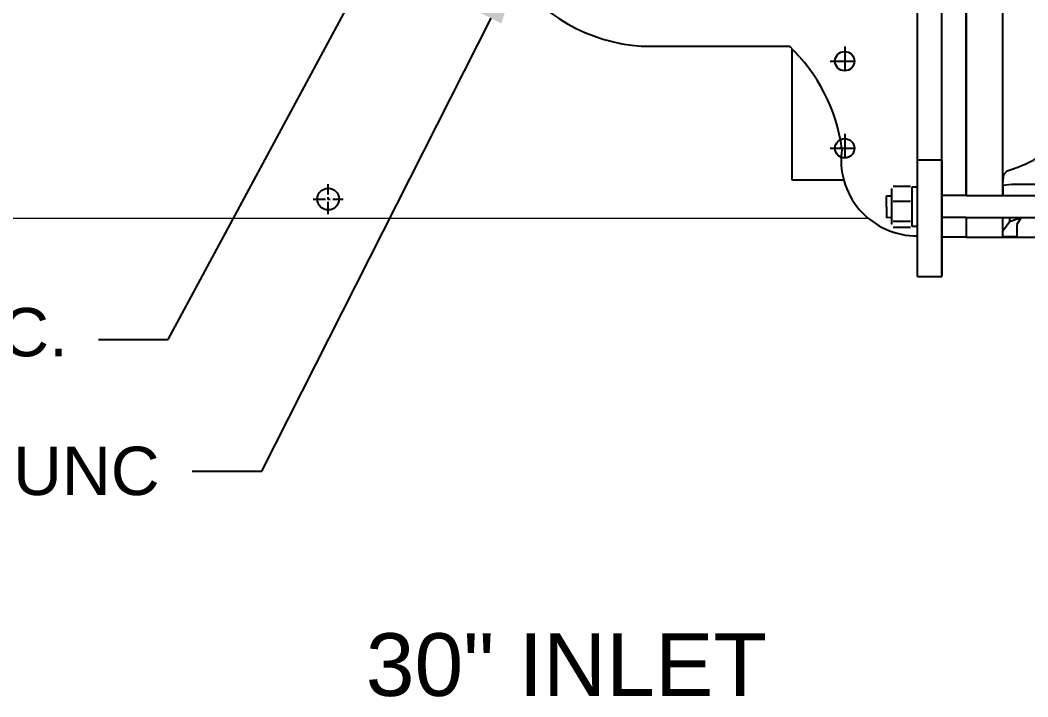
# Model space of a CAD drawing. Header units: inches. Extents: x 0 to 533, y 0 to 406.
# Drawn here: x 130.6 to 182.6, y 253.7 to 288.7 of the extents above; entities that cross this region are included whole.
import ezdxf
from ezdxf.enums import TextEntityAlignment as Align

# ---------------------------------------------------------------- set-up
doc = ezdxf.new("R2010")
doc.units = ezdxf.units.IN
doc.header["$MEASUREMENT"] = 0
doc.linetypes.add('CENTER', pattern=[2, 1.25, -0.25, 0.25, -0.25])
for name, color, linetype in [('CL', 1, 'CENTER'), ('OBJ', 7, 'Continuous'), ('TXT', 7, 'Continuous'), ('UnFound-2', 7, 'Continuous')]:
    doc.layers.add(name, color=color, linetype=linetype)
doc.styles.get("Standard").update_dxf_attribs({"font": 'arial.ttf'})
doc.dimstyles.new('STANDARD 2 PLCS', dxfattribs={"dimtxt": 0.125, "dimasz": 0.18, "dimexe": 0.18, "dimexo": 0.0625, "dimgap": 0.09, "dimtad": 0, "dimtih": 1, "dimtoh": 1, "dimzin": 4, "dimdsep": 46, "dimtxsty": 'Standard', "dimcen": 0.09, "dimaunit": 1, "dimadec": 0, "dimazin": 1, "dimtfac": 1, "dimtofl": 0, "dimtmove": 1, "dimatfit": 3, "dimfxl": 1, "dimtolj": 1, "dimtzin": 4, "dimarcsym": 0})

# ---------------------------------------------------------------- blocks, each defined once
blk = doc.blocks.new('P1INLETTV')
for p, q in [((48.781, -35.002), (48.781, 0.225)), ((47.525, -35.002), (47.525, -6.866)), ((50.037, -30.82), (50.037, -13.563)), ((50.037, -30.82), (50.037, -13.563)), ((33.243, -23.104), (40.898, -23.104)), ((41.027, -23.229), (41.027, -30)), ((47.525, -28.965), (48.78, -28.965)), ((48.78, -28.965), (48.781, -35.002)), ((41.027, -30), (43.703, -30)), ((46.174, -30.45), (46.166, -32.301)), ((46.258, -30.34), (47.157, -30.34)), ((47.242, -32.415), (47.242, -30.369)), ((47.242, -30.369), (47.525, -30.369)), ((45.925, -31.962), (45.923, -30.827)), ((45.923, -30.827), (46.174, -30.827)), ((46.258, -31.106), (47.157, -31.106)), ((50.037, -30.82), (48.781, -30.82)), ((46.167, -31.958), (45.925, -31.962)), ((47.157, -32.157), (46.258, -32.157)), ((50.037, -31.95), (48.781, -31.95)), ((50.037, -31.957), (50.037, -31.95)), ((50.037, -31.957), (50.037, -31.95)), ((50.037, -31.957), (50.037, -32.974)), ((46.258, -32.444), (47.157, -32.444)), ((47.525, -32.415), (47.242, -32.415)), ((50.037, -32.974), (48.782, -32.974)), ((48.782, -32.974), (48.782, -32.974)), ((47.525, -35.002), (48.781, -35.002))]:
    blk.add_line(p, q)
at = {"color": 5, "linetype": 'CENTER'}
for p, q in [((43.756, -23.125), (43.756, -24.625)), ((43.006, -23.875), (44.506, -23.875)), ((43.756, -27.625), (43.756, -29.125)), ((43.006, -28.375), (44.506, -28.375))]:
    blk.add_line(p, q, dxfattribs=at)
at = {"color": 3}
for centre in [(43.756, -23.875), (43.756, -28.375)]:
    blk.add_circle(centre, 0.5, dxfattribs=at)
for centre, radius, start, end in [((33.894, -14.159), 8.968, 214.6301, 265.8394), ((34.627, -29.67), 9.08, 8.1174, 46.3167), ((47.485, -28.988), 3.915, 171.1795, 270.5859)]:
    blk.add_arc(centre, radius, start, end)
at = {"layer": 'UnFound-2', "color": 7, "lineweight": 9}
for points in [[(46.174, -30.45, 0.00401, 0.00401, 0), (46.194, -30.415, 0.00401, 0.00401, 0)], [(46.174, -30.722, 0.00125, 0.00125, 0), (46.174, -30.708, 0.00125, 0.00125, 0), (46.174, -30.696, 0.00125, 0.00125, 0), (46.175, -30.681, 0.00125, 0.00125, 0), (46.176, -30.668, 0.00125, 0.00125, 0), (46.176, -30.655, 0.00125, 0.00125, 0), (46.178, -30.641, 0.00125, 0.00125, 0), (46.18, -30.627, 0.00125, 0.00125, 0), (46.181, -30.614, 0.00125, 0.00125, 0), (46.184, -30.6, 0.00125, 0.00125, 0), (46.186, -30.586, 0.00125, 0.00125, 0), (46.188, -30.574, 0.00125, 0.00125, 0), (46.191, -30.558, 0.00125, 0.00125, 0), (46.193, -30.545, 0.00125, 0.00125, 0), (46.195, -30.53, 0.00125, 0.00125, 0), (46.199, -30.517, 0.00125, 0.00125, 0), (46.203, -30.502, 0.00125, 0.00125, 0), (46.207, -30.489, 0.00125, 0.00125, 0), (46.212, -30.474, 0.00125, 0.00125, 0), (46.215, -30.461, 0.00125, 0.00125, 0), (46.219, -30.446, 0.00125, 0.00125, 0), (46.224, -30.43, 0.00125, 0.00125, 0), (46.229, -30.418, 0.00125, 0.00125, 0), (46.235, -30.4, 0.00125, 0.00125, 0), (46.24, -30.387, 0.00125, 0.00125, 0), (46.246, -30.371, 0.00125, 0.00125, 0), (46.252, -30.355, 0.00125, 0.00125, 0), (46.258, -30.341, 0.00125, 0.00125, 0)], [(46.258, -30.34, 0.000215, 0.000215, 0), (46.255, -30.344, 0.000215, 0.000215, 0), (46.251, -30.347, 0.000215, 0.000215, 0), (46.247, -30.35, 0.000215, 0.000215, 0), (46.244, -30.354, 0.000215, 0.000215, 0), (46.24, -30.356, 0.000215, 0.000215, 0), (46.238, -30.36, 0.000215, 0.000215, 0), (46.235, -30.362, 0.000215, 0.000215, 0), (46.231, -30.366, 0.000215, 0.000215, 0), (46.228, -30.369, 0.000215, 0.000215, 0), (46.226, -30.373, 0.000215, 0.000215, 0), (46.223, -30.376, 0.000215, 0.000215, 0), (46.22, -30.378, 0.000215, 0.000215, 0), (46.218, -30.381, 0.000215, 0.000215, 0), (46.215, -30.385, 0.000215, 0.000215, 0), (46.212, -30.389, 0.000215, 0.000215, 0), (46.211, -30.391, 0.000215, 0.000215, 0), (46.208, -30.394, 0.000215, 0.000215, 0), (46.206, -30.398, 0.000215, 0.000215, 0), (46.203, -30.4, 0.000215, 0.000215, 0), (46.201, -30.402, 0.000215, 0.000215, 0), (46.2, -30.406, 0.000215, 0.000215, 0), (46.198, -30.409, 0.000215, 0.000215, 0), (46.196, -30.412, 0.000215, 0.000215, 0), (46.194, -30.415, 0.000215, 0.000215, 0)], [(47.157, -30.34, 0.00125, 0.00125, 0), (47.164, -30.355, 0.00125, 0.00125, 0), (47.17, -30.371, 0.00125, 0.00125, 0), (47.176, -30.387, 0.00125, 0.00125, 0), (47.181, -30.4, 0.00125, 0.00125, 0), (47.186, -30.417, 0.00125, 0.00125, 0), (47.192, -30.431, 0.00125, 0.00125, 0), (47.196, -30.445, 0.00125, 0.00125, 0), (47.2, -30.46, 0.00125, 0.00125, 0), (47.204, -30.475, 0.00125, 0.00125, 0), (47.209, -30.488, 0.00125, 0.00125, 0), (47.213, -30.503, 0.00125, 0.00125, 0), (47.217, -30.517, 0.00125, 0.00125, 0), (47.22, -30.53, 0.00125, 0.00125, 0), (47.222, -30.545, 0.00125, 0.00125, 0), (47.225, -30.559, 0.00125, 0.00125, 0), (47.227, -30.573, 0.00125, 0.00125, 0), (47.23, -30.587, 0.00125, 0.00125, 0), (47.232, -30.6, 0.00125, 0.00125, 0), (47.235, -30.614, 0.00125, 0.00125, 0), (47.236, -30.627, 0.00125, 0.00125, 0), (47.237, -30.641, 0.00125, 0.00125, 0), (47.239, -30.654, 0.00125, 0.00125, 0), (47.24, -30.669, 0.00125, 0.00125, 0), (47.241, -30.681, 0.00125, 0.00125, 0), (47.241, -30.695, 0.00125, 0.00125, 0), (47.242, -30.709, 0.00125, 0.00125, 0), (47.242, -30.721, 0.00125, 0.00125, 0)], [(47.222, -30.415, 0.000272, 0.000272, 0), (47.22, -30.412, 0.000272, 0.000272, 0), (47.218, -30.41, 0.000272, 0.000272, 0), (47.216, -30.406, 0.000272, 0.000272, 0), (47.214, -30.402, 0.000272, 0.000272, 0), (47.212, -30.4, 0.000272, 0.000272, 0), (47.209, -30.397, 0.000272, 0.000272, 0), (47.207, -30.394, 0.000272, 0.000272, 0), (47.205, -30.391, 0.000272, 0.000272, 0), (47.203, -30.389, 0.000272, 0.000272, 0), (47.201, -30.385, 0.000272, 0.000272, 0), (47.199, -30.382, 0.000272, 0.000272, 0), (47.196, -30.378, 0.000272, 0.000272, 0), (47.192, -30.376, 0.000272, 0.000272, 0), (47.19, -30.373, 0.000272, 0.000272, 0), (47.187, -30.369, 0.000272, 0.000272, 0), (47.183, -30.366, 0.000272, 0.000272, 0), (47.181, -30.362, 0.000272, 0.000272, 0), (47.179, -30.359, 0.000272, 0.000272, 0), (47.175, -30.356, 0.000272, 0.000272, 0), (47.172, -30.354, 0.000272, 0.000272, 0), (47.168, -30.35, 0.000272, 0.000272, 0), (47.165, -30.347, 0.000272, 0.000272, 0), (47.161, -30.344, 0.000272, 0.000272, 0), (47.157, -30.34, 0.000272, 0.000272, 0)], [(47.242, -30.45, 0.00401, 0.00401, 0), (47.221, -30.415, 0.00401, 0.00401, 0)], [(46.174, -31.63, 0.00173, 0.00173, 0), (46.174, -31.611, 0.00173, 0.00173, 0), (46.174, -31.593, 0.00173, 0.00173, 0), (46.175, -31.574, 0.00173, 0.00173, 0), (46.176, -31.555, 0.00173, 0.00173, 0), (46.176, -31.538, 0.00173, 0.00173, 0), (46.178, -31.519, 0.00173, 0.00173, 0), (46.18, -31.499, 0.00173, 0.00173, 0), (46.181, -31.482, 0.00173, 0.00173, 0), (46.184, -31.462, 0.00173, 0.00173, 0), (46.186, -31.443, 0.00173, 0.00173, 0), (46.188, -31.424, 0.00173, 0.00173, 0), (46.191, -31.407, 0.00173, 0.00173, 0), (46.193, -31.387, 0.00173, 0.00173, 0), (46.195, -31.368, 0.00173, 0.00173, 0), (46.199, -31.348, 0.00173, 0.00173, 0), (46.203, -31.33, 0.00173, 0.00173, 0), (46.207, -31.311, 0.00173, 0.00173, 0), (46.212, -31.29, 0.00173, 0.00173, 0), (46.215, -31.269, 0.00173, 0.00173, 0), (46.219, -31.25, 0.00173, 0.00173, 0), (46.224, -31.23, 0.00173, 0.00173, 0), (46.229, -31.21, 0.00173, 0.00173, 0), (46.235, -31.188, 0.00173, 0.00173, 0), (46.24, -31.168, 0.00173, 0.00173, 0), (46.246, -31.147, 0.00173, 0.00173, 0), (46.252, -31.127, 0.00173, 0.00173, 0), (46.258, -31.106, 0.00173, 0.00173, 0)], [(46.258, -31.106, 0.00125, 0.00125, 0), (46.252, -31.088, 0.00125, 0.00125, 0), (46.246, -31.074, 0.00125, 0.00125, 0), (46.239, -31.058, 0.00125, 0.00125, 0), (46.235, -31.044, 0.00125, 0.00125, 0), (46.229, -31.029, 0.00125, 0.00125, 0), (46.224, -31.013, 0.00125, 0.00125, 0), (46.219, -30.999, 0.00125, 0.00125, 0), (46.215, -30.984, 0.00125, 0.00125, 0), (46.211, -30.97, 0.00125, 0.00125, 0), (46.207, -30.956, 0.00125, 0.00125, 0), (46.202, -30.942, 0.00125, 0.00125, 0), (46.2, -30.927, 0.00125, 0.00125, 0), (46.196, -30.914, 0.00125, 0.00125, 0), (46.194, -30.899, 0.00125, 0.00125, 0), (46.19, -30.885, 0.00125, 0.00125, 0), (46.188, -30.873, 0.00125, 0.00125, 0), (46.185, -30.857, 0.00125, 0.00125, 0), (46.183, -30.845, 0.00125, 0.00125, 0), (46.181, -30.831, 0.00125, 0.00125, 0), (46.179, -30.817, 0.00125, 0.00125, 0), (46.178, -30.804, 0.00125, 0.00125, 0), (46.176, -30.79, 0.00125, 0.00125, 0), (46.176, -30.776, 0.00125, 0.00125, 0), (46.175, -30.764, 0.00125, 0.00125, 0), (46.175, -30.75, 0.00125, 0.00125, 0), (46.175, -30.735, 0.00125, 0.00125, 0), (46.175, -30.722, 0.00125, 0.00125, 0)], [(47.242, -30.722, 0.00126, 0.00126, 0), (47.242, -30.735, 0.00126, 0.00126, 0), (47.242, -30.75, 0.00126, 0.00126, 0), (47.241, -30.763, 0.00126, 0.00126, 0), (47.24, -30.777, 0.00126, 0.00126, 0), (47.239, -30.789, 0.00126, 0.00126, 0), (47.238, -30.804, 0.00126, 0.00126, 0), (47.236, -30.817, 0.00126, 0.00126, 0), (47.235, -30.831, 0.00126, 0.00126, 0), (47.232, -30.844, 0.00126, 0.00126, 0), (47.23, -30.858, 0.00126, 0.00126, 0), (47.227, -30.872, 0.00126, 0.00126, 0), (47.225, -30.886, 0.00126, 0.00126, 0), (47.222, -30.899, 0.00126, 0.00126, 0), (47.22, -30.914, 0.00126, 0.00126, 0), (47.217, -30.927, 0.00126, 0.00126, 0), (47.213, -30.943, 0.00126, 0.00126, 0), (47.209, -30.956, 0.00126, 0.00126, 0), (47.204, -30.97, 0.00126, 0.00126, 0), (47.201, -30.984, 0.00126, 0.00126, 0), (47.196, -30.998, 0.00126, 0.00126, 0), (47.192, -31.014, 0.00126, 0.00126, 0), (47.186, -31.028, 0.00126, 0.00126, 0), (47.181, -31.044, 0.00126, 0.00126, 0), (47.176, -31.058, 0.00126, 0.00126, 0), (47.169, -31.074, 0.00126, 0.00126, 0), (47.164, -31.089, 0.00126, 0.00126, 0), (47.157, -31.105, 0.00126, 0.00126, 0)], [(47.157, -31.106, 0.00174, 0.00174, 0), (47.164, -31.126, 0.00174, 0.00174, 0), (47.17, -31.147, 0.00174, 0.00174, 0), (47.176, -31.167, 0.00174, 0.00174, 0), (47.181, -31.188, 0.00174, 0.00174, 0), (47.186, -31.21, 0.00174, 0.00174, 0), (47.192, -31.23, 0.00174, 0.00174, 0), (47.196, -31.25, 0.00174, 0.00174, 0), (47.2, -31.269, 0.00174, 0.00174, 0), (47.204, -31.29, 0.00174, 0.00174, 0), (47.209, -31.311, 0.00174, 0.00174, 0), (47.213, -31.329, 0.00174, 0.00174, 0), (47.217, -31.348, 0.00174, 0.00174, 0), (47.22, -31.367, 0.00174, 0.00174, 0), (47.222, -31.387, 0.00174, 0.00174, 0), (47.225, -31.406, 0.00174, 0.00174, 0), (47.227, -31.424, 0.00174, 0.00174, 0), (47.23, -31.443, 0.00174, 0.00174, 0), (47.232, -31.462, 0.00174, 0.00174, 0), (47.235, -31.482, 0.00174, 0.00174, 0), (47.236, -31.5, 0.00174, 0.00174, 0), (47.237, -31.519, 0.00174, 0.00174, 0), (47.239, -31.538, 0.00174, 0.00174, 0), (47.24, -31.555, 0.00174, 0.00174, 0), (47.241, -31.574, 0.00174, 0.00174, 0), (47.241, -31.593, 0.00174, 0.00174, 0), (47.242, -31.611, 0.00174, 0.00174, 0), (47.242, -31.631, 0.00174, 0.00174, 0)], [(46.258, -32.157, 0.00174, 0.00174, 0), (46.252, -32.136, 0.00174, 0.00174, 0), (46.246, -32.114, 0.00174, 0.00174, 0), (46.239, -32.094, 0.00174, 0.00174, 0), (46.235, -32.072, 0.00174, 0.00174, 0), (46.229, -32.052, 0.00174, 0.00174, 0), (46.224, -32.031, 0.00174, 0.00174, 0), (46.219, -32.011, 0.00174, 0.00174, 0), (46.215, -31.992, 0.00174, 0.00174, 0), (46.211, -31.972, 0.00174, 0.00174, 0), (46.207, -31.952, 0.00174, 0.00174, 0), (46.202, -31.932, 0.00174, 0.00174, 0), (46.2, -31.913, 0.00174, 0.00174, 0), (46.196, -31.893, 0.00174, 0.00174, 0), (46.194, -31.875, 0.00174, 0.00174, 0), (46.19, -31.857, 0.00174, 0.00174, 0), (46.188, -31.837, 0.00174, 0.00174, 0), (46.185, -31.818, 0.00174, 0.00174, 0), (46.183, -31.798, 0.00174, 0.00174, 0), (46.181, -31.78, 0.00174, 0.00174, 0), (46.179, -31.762, 0.00174, 0.00174, 0), (46.178, -31.742, 0.00174, 0.00174, 0), (46.176, -31.725, 0.00174, 0.00174, 0), (46.176, -31.706, 0.00174, 0.00174, 0), (46.175, -31.687, 0.00174, 0.00174, 0), (46.175, -31.668, 0.00174, 0.00174, 0), (46.175, -31.65, 0.00174, 0.00174, 0), (46.175, -31.63, 0.00174, 0.00174, 0)], [(47.242, -31.63, 0.00174, 0.00174, 0), (47.242, -31.65, 0.00174, 0.00174, 0), (47.242, -31.668, 0.00174, 0.00174, 0), (47.241, -31.687, 0.00174, 0.00174, 0), (47.24, -31.706, 0.00174, 0.00174, 0), (47.239, -31.725, 0.00174, 0.00174, 0), (47.238, -31.742, 0.00174, 0.00174, 0), (47.236, -31.762, 0.00174, 0.00174, 0), (47.235, -31.78, 0.00174, 0.00174, 0), (47.232, -31.798, 0.00174, 0.00174, 0), (47.23, -31.818, 0.00174, 0.00174, 0), (47.227, -31.838, 0.00174, 0.00174, 0), (47.225, -31.856, 0.00174, 0.00174, 0), (47.222, -31.875, 0.00174, 0.00174, 0), (47.22, -31.892, 0.00174, 0.00174, 0), (47.217, -31.913, 0.00174, 0.00174, 0), (47.213, -31.931, 0.00174, 0.00174, 0), (47.209, -31.952, 0.00174, 0.00174, 0), (47.204, -31.971, 0.00174, 0.00174, 0), (47.201, -31.992, 0.00174, 0.00174, 0), (47.196, -32.011, 0.00174, 0.00174, 0), (47.192, -32.031, 0.00174, 0.00174, 0), (47.186, -32.051, 0.00174, 0.00174, 0), (47.181, -32.073, 0.00174, 0.00174, 0), (47.176, -32.093, 0.00174, 0.00174, 0), (47.169, -32.114, 0.00174, 0.00174, 0), (47.164, -32.135, 0.00174, 0.00174, 0), (47.157, -32.157, 0.00174, 0.00174, 0)], [(46.174, -32.301, 0.000397, 0.000397, 0), (46.174, -32.296, 0.000397, 0.000397, 0), (46.174, -32.291, 0.000397, 0.000397, 0), (46.175, -32.285, 0.000397, 0.000397, 0), (46.176, -32.281, 0.000397, 0.000397, 0), (46.176, -32.275, 0.000397, 0.000397, 0), (46.178, -32.27, 0.000397, 0.000397, 0), (46.18, -32.265, 0.000397, 0.000397, 0), (46.181, -32.26, 0.000397, 0.000397, 0), (46.184, -32.255, 0.000397, 0.000397, 0), (46.186, -32.25, 0.000397, 0.000397, 0), (46.188, -32.243, 0.000397, 0.000397, 0), (46.191, -32.24, 0.000397, 0.000397, 0), (46.193, -32.235, 0.000397, 0.000397, 0), (46.195, -32.23, 0.000397, 0.000397, 0), (46.199, -32.224, 0.000397, 0.000397, 0), (46.203, -32.219, 0.000397, 0.000397, 0), (46.207, -32.213, 0.000397, 0.000397, 0), (46.212, -32.208, 0.000397, 0.000397, 0), (46.215, -32.202, 0.000397, 0.000397, 0), (46.219, -32.197, 0.000397, 0.000397, 0), (46.224, -32.191, 0.000397, 0.000397, 0), (46.229, -32.186, 0.000397, 0.000397, 0), (46.235, -32.18, 0.000397, 0.000397, 0), (46.24, -32.175, 0.000397, 0.000397, 0), (46.246, -32.168, 0.000397, 0.000397, 0), (46.252, -32.162, 0.000397, 0.000397, 0), (46.258, -32.158, 0.000397, 0.000397, 0)], [(47.157, -32.157, 0.000385, 0.000385, 0), (47.164, -32.163, 0.000385, 0.000385, 0), (47.17, -32.169, 0.000385, 0.000385, 0), (47.176, -32.176, 0.000385, 0.000385, 0), (47.181, -32.179, 0.000385, 0.000385, 0), (47.186, -32.185, 0.000385, 0.000385, 0), (47.192, -32.191, 0.000385, 0.000385, 0), (47.196, -32.197, 0.000385, 0.000385, 0), (47.2, -32.202, 0.000385, 0.000385, 0), (47.204, -32.208, 0.000385, 0.000385, 0), (47.209, -32.214, 0.000385, 0.000385, 0), (47.213, -32.219, 0.000385, 0.000385, 0), (47.217, -32.224, 0.000385, 0.000385, 0), (47.22, -32.229, 0.000385, 0.000385, 0), (47.222, -32.234, 0.000385, 0.000385, 0), (47.225, -32.24, 0.000385, 0.000385, 0), (47.227, -32.244, 0.000385, 0.000385, 0), (47.23, -32.251, 0.000385, 0.000385, 0), (47.232, -32.255, 0.000385, 0.000385, 0), (47.235, -32.259, 0.000385, 0.000385, 0), (47.236, -32.264, 0.000385, 0.000385, 0), (47.237, -32.27, 0.000385, 0.000385, 0), (47.239, -32.275, 0.000385, 0.000385, 0), (47.24, -32.28, 0.000385, 0.000385, 0), (47.241, -32.285, 0.000385, 0.000385, 0), (47.241, -32.291, 0.000385, 0.000385, 0), (47.242, -32.297, 0.000385, 0.000385, 0), (47.242, -32.301, 0.000385, 0.000385, 0)], [(46.174, -32.334, 0.00327, 0.00327, 0), (46.174, -32.301, 0.00327, 0.00327, 0)], [(46.174, -32.334, 0.0041, 0.0041, 0), (46.194, -32.37, 0.0041, 0.0041, 0)], [(46.258, -32.444, 0.000385, 0.000385, 0), (46.252, -32.439, 0.000385, 0.000385, 0), (46.246, -32.432, 0.000385, 0.000385, 0), (46.239, -32.427, 0.000385, 0.000385, 0), (46.235, -32.423, 0.000385, 0.000385, 0), (46.229, -32.416, 0.000385, 0.000385, 0), (46.224, -32.411, 0.000385, 0.000385, 0), (46.219, -32.405, 0.000385, 0.000385, 0), (46.215, -32.399, 0.000385, 0.000385, 0), (46.211, -32.394, 0.000385, 0.000385, 0), (46.207, -32.388, 0.000385, 0.000385, 0), (46.202, -32.383, 0.000385, 0.000385, 0), (46.2, -32.379, 0.000385, 0.000385, 0), (46.196, -32.374, 0.000385, 0.000385, 0), (46.194, -32.368, 0.000385, 0.000385, 0), (46.19, -32.362, 0.000385, 0.000385, 0), (46.188, -32.356, 0.000385, 0.000385, 0), (46.185, -32.352, 0.000385, 0.000385, 0), (46.183, -32.347, 0.000385, 0.000385, 0), (46.181, -32.342, 0.000385, 0.000385, 0), (46.179, -32.336, 0.000385, 0.000385, 0), (46.178, -32.33, 0.000385, 0.000385, 0), (46.176, -32.327, 0.000385, 0.000385, 0), (46.176, -32.321, 0.000385, 0.000385, 0), (46.175, -32.316, 0.000385, 0.000385, 0), (46.175, -32.311, 0.000385, 0.000385, 0), (46.175, -32.305, 0.000385, 0.000385, 0), (46.175, -32.301, 0.000385, 0.000385, 0)], [(47.242, -32.301, 0.000397, 0.000397, 0), (47.242, -32.306, 0.000397, 0.000397, 0), (47.242, -32.312, 0.000397, 0.000397, 0), (47.241, -32.317, 0.000397, 0.000397, 0), (47.24, -32.321, 0.000397, 0.000397, 0), (47.239, -32.326, 0.000397, 0.000397, 0), (47.238, -32.33, 0.000397, 0.000397, 0), (47.236, -32.336, 0.000397, 0.000397, 0), (47.235, -32.342, 0.000397, 0.000397, 0), (47.232, -32.347, 0.000397, 0.000397, 0), (47.23, -32.352, 0.000397, 0.000397, 0), (47.227, -32.357, 0.000397, 0.000397, 0), (47.225, -32.362, 0.000397, 0.000397, 0), (47.222, -32.368, 0.000397, 0.000397, 0), (47.22, -32.373, 0.000397, 0.000397, 0), (47.217, -32.378, 0.000397, 0.000397, 0), (47.213, -32.383, 0.000397, 0.000397, 0), (47.209, -32.389, 0.000397, 0.000397, 0), (47.204, -32.395, 0.000397, 0.000397, 0), (47.201, -32.399, 0.000397, 0.000397, 0), (47.196, -32.404, 0.000397, 0.000397, 0), (47.192, -32.411, 0.000397, 0.000397, 0), (47.186, -32.416, 0.000397, 0.000397, 0), (47.181, -32.422, 0.000397, 0.000397, 0), (47.176, -32.427, 0.000397, 0.000397, 0), (47.169, -32.433, 0.000397, 0.000397, 0), (47.164, -32.44, 0.000397, 0.000397, 0), (47.157, -32.444, 0.000397, 0.000397, 0)], [(47.242, -32.334, 0.0041, 0.0041, 0), (47.221, -32.37, 0.0041, 0.0041, 0)]]:
    blk.add_lwpolyline(points, format="xyseb", dxfattribs=at)
blk = doc.blocks.new('30inter')
for p, q in [((0, 65.94), (12, 65.94)), ((0, 65.94), (0, 64.924)), ((1.884, 65.913), (1.884, 64.924)), ((1.884, 65.609), (2.263, 65.093)), ((2.607, 65.919), (1.904, 65.919)), ((2.607, 65.29), (2.607, 65.919)), ((9.579, 65.198), (9.923, 65.675)), ((9.924, 64.924), (9.924, 65.94)), ((12, 65.94), (12, 64.924)), ((2.235, 64.924), (2.235, 65.131)), ((2.235, 65.131), (2.84, 64.924)), ((2.263, 65.093), (2.235, 64.924)), ((2.84, 64.924), (2.607, 65.29)), ((8.917, 64.924), (9.579, 65.198)), ((0, 64.924), (12, 64.924)), ((0, 63.794), (12, 63.794)), ((0, 63.794), (0, 46.536)), ((1.884, 63.794), (1.884, 46.536)), ((1.884, 63.225), (1.884, 63.794)), ((4.553, 63.794), (4.757, 63.592)), ((4.553, 63.793), (4.757, 63.591)), ((4.757, 63.592), (5.302, 63.209)), ((4.757, 63.209), (4.757, 63.591)), ((7.382, 63.695), (6.746, 63.209)), ((7.467, 63.794), (7.382, 63.695)), ((7.467, 63.793), (7.382, 63.694)), ((7.382, 63.695), (7.382, 63.209)), ((9.924, 63.794), (9.924, 46.536)), ((12, 63.794), (12, 46.536)), ((1.884, 63.257), (2.357, 63.209)), ((1.884, 63.179), (1.937, 62.699)), ((2.357, 63.209), (9.34, 63.209)), ((9.34, 63.209), (9.924, 63.209)), ((1.937, 62.699), (2.114, 62.515)), ((2.114, 62.515), (2.31, 62.44)), ((9.41, 62.447), (9.629, 62.519)), ((9.629, 62.519), (9.761, 62.601)), ((9.761, 62.601), (9.884, 62.759)), ((9.884, 62.759), (9.924, 62.828)), ((2.31, 62.44), (2.665, 62.321)), ((2.665, 62.321), (2.866, 62.24)), ((2.866, 62.24), (3.082, 62.147)), ((3.082, 62.147), (3.312, 62.037)), ((3.312, 62.037), (3.467, 61.956)), ((3.467, 61.956), (3.687, 61.831)), ((8.181, 61.82), (8.473, 62.011)), ((8.473, 62.011), (8.867, 62.224)), ((8.867, 62.224), (9.154, 62.35)), ((9.154, 62.35), (9.41, 62.447)), ((3.687, 61.831), (3.851, 61.728)), ((3.851, 61.728), (4.108, 61.556)), ((4.108, 61.556), (4.293, 61.416)), ((7.633, 61.371), (7.89, 61.6)), ((7.89, 61.6), (8.181, 61.82)), ((4.293, 61.416), (4.458, 61.283)), ((4.458, 61.283), (4.73, 61.041)), ((4.73, 61.041), (4.982, 60.833)), ((4.757, 61.015), (4.757, 46.536)), ((7.018, 60.802), (7.205, 60.939)), ((7.205, 60.939), (7.37, 61.097)), ((7.37, 61.097), (7.633, 61.371)), ((7.382, 61.111), (7.382, 46.536)), ((4.982, 60.833), (5.184, 60.716)), ((5.184, 60.716), (5.458, 60.605)), ((5.458, 60.605), (5.649, 60.554)), ((5.649, 60.554), (5.946, 60.52)), ((5.946, 60.52), (6.224, 60.528)), ((6.224, 60.528), (6.459, 60.569)), ((6.459, 60.569), (6.723, 60.652)), ((6.723, 60.652), (7.018, 60.802)), ((0, 46.536), (12, 46.536)), ((0, 45.406), (12, 45.406)), ((0, 45.406), (0, 20.534)), ((1.885, 45.233), (1.998, 45.306)), ((1.998, 45.306), (2.214, 45.346)), ((2.214, 45.346), (2.346, 45.349)), ((2.346, 45.349), (9.347, 45.35)), ((9.347, 45.35), (9.466, 45.348)), ((9.466, 45.348), (9.678, 45.331)), ((9.678, 45.331), (9.829, 45.288)), ((12, 45.406), (12, 20.534)), ((1.884, 34.253), (1.885, 45.233)), ((2.067, 44.741), (1.885, 44.806)), ((9.842, 44.798), (9.775, 44.767)), ((9.829, 45.288), (9.927, 45.233)), ((9.927, 44.898), (9.842, 44.798)), ((9.927, 45.233), (9.921, 20.528)), ((2.13, 44.725), (2.067, 44.741)), ((2.199, 44.712), (2.13, 44.725)), ((2.33, 44.695), (2.199, 44.712)), ((2.405, 44.686), (2.33, 44.695)), ((2.721, 44.639), (2.405, 44.686)), ((2.884, 44.612), (2.721, 44.639)), ((2.993, 44.592), (2.884, 44.612)), ((3.137, 44.565), (2.993, 44.592)), ((3.347, 44.524), (3.137, 44.565)), ((3.398, 44.512), (3.347, 44.524)), ((3.619, 44.461), (3.398, 44.512)), ((3.737, 44.433), (3.619, 44.461)), ((3.786, 44.42), (3.737, 44.433)), ((3.98, 44.367), (3.786, 44.42)), ((4.044, 44.349), (3.98, 44.367)), ((4.17, 44.311), (4.044, 44.349)), ((4.247, 44.287), (4.17, 44.311)), ((4.369, 44.249), (4.247, 44.287)), ((7.633, 44.253), (7.472, 44.187)), ((7.817, 44.325), (7.633, 44.253)), ((8.01, 44.388), (7.817, 44.325)), ((8.244, 44.46), (8.01, 44.388)), ((8.489, 44.524), (8.244, 44.46)), ((8.71, 44.576), (8.489, 44.524)), ((8.973, 44.628), (8.71, 44.576)), ((9.134, 44.657), (8.973, 44.628)), ((9.299, 44.685), (9.134, 44.657)), ((9.523, 44.716), (9.299, 44.685)), ((9.775, 44.767), (9.523, 44.716)), ((4.458, 44.219), (4.369, 44.249)), ((4.631, 44.155), (4.458, 44.219)), ((4.702, 44.128), (4.631, 44.155)), ((4.843, 44.075), (4.702, 44.128)), ((4.757, 44.106), (4.757, 21.826)), ((4.982, 44.033), (4.843, 44.075)), ((5.048, 44.014), (4.965, 44.037)), ((4.965, 44.037), (4.982, 44.033)), ((5.237, 43.973), (5.048, 44.014)), ((5.476, 43.935), (5.237, 43.973)), ((5.649, 43.918), (5.476, 43.935)), ((5.826, 43.907), (5.649, 43.918)), ((5.946, 43.903), (5.826, 43.907)), ((6.125, 43.903), (5.946, 43.903)), ((6.303, 43.911), (6.125, 43.903)), ((6.459, 43.923), (6.303, 43.911)), ((6.649, 43.946), (6.459, 43.923)), ((6.848, 43.98), (6.649, 43.946)), ((7.034, 44.024), (6.848, 43.98)), ((7.331, 44.124), (7.034, 44.024)), ((7.472, 44.187), (7.331, 44.124)), ((7.37, 21.792), (7.396, 44.152)), ((1.925, 34.075), (1.884, 34.253)), ((1.987, 33.969), (1.925, 34.075)), ((2.012, 33.936), (1.987, 33.969)), ((2.118, 33.848), (2.012, 33.936)), ((2.204, 33.795), (2.118, 33.848)), ((2.312, 33.709), (2.204, 33.795)), ((2.392, 33.626), (2.312, 33.709)), ((2.465, 33.533), (2.392, 33.626)), ((2.526, 33.427), (2.465, 33.533)), ((2.589, 33.278), (2.526, 33.427)), ((2.626, 33.122), (2.589, 33.278)), ((2.623, 32.791), (2.638, 32.966)), ((2.638, 32.966), (2.626, 33.122)), ((2.084, 32.063), (2.379, 32.294)), ((2.379, 32.294), (2.476, 32.418)), ((2.476, 32.418), (2.598, 32.63)), ((2.598, 32.63), (2.623, 32.791)), ((1.891, 31.741), (1.954, 31.914)), ((1.954, 31.914), (2.084, 32.063)), ((1.884, 31.662), (1.891, 31.741)), ((1.884, 20.528), (1.884, 31.662)), ((3.98, 21.394), (3.786, 21.341)), ((4.044, 21.413), (3.98, 21.394)), ((4.17, 21.45), (4.044, 21.413)), ((4.247, 21.474), (4.17, 21.45)), ((4.369, 21.513), (4.247, 21.474)), ((4.458, 21.543), (4.369, 21.513)), ((4.631, 21.606), (4.458, 21.543)), ((4.702, 21.633), (4.631, 21.606)), ((4.843, 21.686), (4.702, 21.633)), ((4.982, 21.728), (4.843, 21.686)), ((5.048, 21.748), (4.965, 21.725)), ((4.965, 21.725), (4.982, 21.728)), ((5.237, 21.788), (5.048, 21.748)), ((5.476, 21.827), (5.237, 21.788)), ((5.649, 21.843), (5.476, 21.827)), ((5.826, 21.855), (5.649, 21.843)), ((5.946, 21.859), (5.826, 21.855)), ((6.125, 21.859), (5.946, 21.859)), ((6.303, 21.851), (6.125, 21.859)), ((6.459, 21.838), (6.303, 21.851)), ((6.649, 21.815), (6.459, 21.838)), ((6.848, 21.781), (6.649, 21.815)), ((7.034, 21.737), (6.848, 21.781)), ((7.331, 21.637), (7.034, 21.737)), ((7.472, 21.574), (7.331, 21.637)), ((7.633, 21.508), (7.472, 21.574)), ((7.817, 21.437), (7.633, 21.508)), ((8.01, 21.373), (7.817, 21.437)), ((8.244, 21.302), (8.01, 21.373)), ((2.067, 21.02), (1.885, 20.955)), ((2.13, 21.037), (2.067, 21.02)), ((2.199, 21.049), (2.13, 21.037)), ((2.33, 21.067), (2.199, 21.049)), ((2.405, 21.075), (2.33, 21.067)), ((2.721, 21.123), (2.405, 21.075)), ((2.884, 21.15), (2.721, 21.123)), ((2.993, 21.169), (2.884, 21.15)), ((3.137, 21.196), (2.993, 21.169)), ((3.347, 21.237), (3.137, 21.196)), ((3.398, 21.249), (3.347, 21.237)), ((3.619, 21.3), (3.398, 21.249)), ((3.737, 21.329), (3.619, 21.3)), ((3.786, 21.341), (3.737, 21.329)), ((8.489, 21.237), (8.244, 21.302)), ((8.71, 21.185), (8.489, 21.237)), ((8.973, 21.133), (8.71, 21.185)), ((9.134, 21.104), (8.973, 21.133)), ((9.299, 21.076), (9.134, 21.104)), ((9.523, 21.046), (9.299, 21.076)), ((9.775, 20.994), (9.523, 21.046)), ((9.842, 20.963), (9.775, 20.994)), ((9.927, 20.864), (9.842, 20.963)), ((0, 20.534), (12, 20.534)), ((0, 19.404), (12, 19.404)), ((0, 19.404), (0, 2.146)), ((1.884, 2.146), (1.884, 19.404)), ((4.757, 4.925), (4.757, 19.404)), ((7.382, 4.829), (7.382, 19.404)), ((9.924, 2.146), (9.924, 19.404)), ((12, 19.404), (12, 2.146)), ((4.982, 5.107), (5.184, 5.224)), ((5.184, 5.224), (5.458, 5.335)), ((5.458, 5.335), (5.649, 5.386)), ((5.649, 5.386), (5.946, 5.42)), ((5.946, 5.42), (6.224, 5.412)), ((6.224, 5.412), (6.459, 5.371)), ((6.459, 5.371), (6.723, 5.288)), ((6.723, 5.288), (7.018, 5.138)), ((4.458, 4.657), (4.73, 4.899)), ((4.73, 4.899), (4.982, 5.107)), ((7.018, 5.138), (7.205, 5.001)), ((7.205, 5.001), (7.37, 4.843)), ((7.37, 4.843), (7.633, 4.569)), ((3.687, 4.109), (3.851, 4.212)), ((3.851, 4.212), (4.108, 4.384)), ((4.108, 4.384), (4.293, 4.524)), ((4.293, 4.524), (4.458, 4.657)), ((7.633, 4.569), (7.89, 4.34)), ((7.89, 4.34), (8.181, 4.12)), ((2.665, 3.619), (2.866, 3.7)), ((2.866, 3.7), (3.082, 3.793)), ((3.082, 3.793), (3.312, 3.903)), ((3.312, 3.903), (3.467, 3.984)), ((3.467, 3.984), (3.687, 4.109)), ((8.181, 4.12), (8.473, 3.929)), ((8.473, 3.929), (8.867, 3.716)), ((8.867, 3.716), (9.154, 3.59)), ((1.884, 2.761), (1.937, 3.241)), ((1.937, 3.241), (2.114, 3.425)), ((2.114, 3.425), (2.31, 3.5)), ((2.31, 3.5), (2.665, 3.619)), ((9.154, 3.59), (9.41, 3.493)), ((9.41, 3.493), (9.629, 3.421)), ((9.629, 3.421), (9.761, 3.339)), ((9.761, 3.339), (9.884, 3.181)), ((9.884, 3.181), (9.924, 3.112)), ((1.884, 2.683), (2.357, 2.731)), ((1.884, 2.715), (1.884, 2.146)), ((2.357, 2.731), (9.34, 2.731)), ((4.757, 2.731), (4.757, 2.349)), ((4.757, 2.348), (5.302, 2.731)), ((7.382, 2.245), (6.746, 2.731)), ((7.382, 2.245), (7.382, 2.731)), ((9.34, 2.731), (9.924, 2.731)), ((0, 2.146), (12, 2.146)), ((4.553, 2.147), (4.757, 2.349)), ((4.553, 2.146), (4.757, 2.348)), ((7.467, 2.147), (7.382, 2.246)), ((7.467, 2.146), (7.382, 2.245)), ((0, 1.016), (12, 1.016)), ((0, 1.016), (0, 0)), ((1.884, 0.027), (1.884, 1.016)), ((1.884, 0.331), (2.263, 0.847)), ((2.263, 0.847), (2.235, 1.016)), ((2.235, 1.016), (2.235, 0.809)), ((2.235, 0.809), (2.84, 1.016)), ((2.84, 1.016), (2.607, 0.65)), ((2.607, 0.65), (2.607, 0.021)), ((8.917, 1.016), (9.579, 0.742)), ((9.579, 0.742), (9.923, 0.265)), ((9.924, 1.016), (9.924, 0)), ((12, 1.016), (12, 0)), ((0, 0), (12, 0)), ((2.607, 0.021), (1.904, 0.021))]:
    blk.add_line(p, q)
blk = doc.blocks.new('*D158')
at = {"color": 0, "lineweight": -2, "transparency": 16777216}
for p, q in [((158.815, 308.61), (158.815, 312.21)), ((157.015, 310.41), (160.615, 310.41)), ((138.216, 272.156), (148.574, 291.392)), ((134.616, 272.156), (138.216, 272.156))]:
    blk.add_line(p, q, dxfattribs=at)
at = {"color": 0, "transparency": 16777216}
blk.add_solid([(148.046, 291.677), (149.102, 291.108), (150.281, 294.562)], dxfattribs=at)
at = {"layer": 'Defpoints', "color": 0, "transparency": 16777216}
for p in [(167.348, 326.259), (150.281, 294.562)]:
    blk.add_point(p, dxfattribs=at)
at = {"color": 0, "transparency": 16777216, "insert": (117.604, 272.156), "char_height": 2.5, "attachment_point": 5}
blk.add_mtext('\\A1;∅36.00 [914.4] B.C.', dxfattribs=at)
blk = doc.blocks.new('*D159')
at = {"color": 0, "lineweight": -2, "transparency": 16777216}
for p, q in [((156.799, 290.724), (156.799, 294.324)), ((154.999, 292.524), (158.599, 292.524)), ((143.051, 265.348), (154.892, 288.753)), ((139.451, 265.348), (143.051, 265.348))]:
    blk.add_line(p, q, dxfattribs=at)
at = {"color": 0, "transparency": 16777216}
blk.add_solid([(154.356, 289.024), (155.427, 288.483), (156.517, 291.966)], dxfattribs=at)
at = {"layer": 'Defpoints', "color": 0, "transparency": 16777216}
for p in [(157.081, 293.081), (156.517, 291.966)]:
    blk.add_point(p, dxfattribs=at)
at = {"color": 0, "transparency": 16777216, "insert": (124.474, 265.348), "char_height": 2.5, "attachment_point": 5}
blk.add_mtext('\\A1;28X 1 1/4-7 UNC', dxfattribs=at)

msp = doc.modelspace()

# ---------------------------------------------------------------- linework, layer by layer
at = {"color": 3}
msp.add_circle((146.48391, 279.41032), 0.5625, dxfattribs=at)
at = {"layer": 'CL', "ltscale": 0.5}
for p, q in [((146.48391, 278.63784), (146.48391, 280.18281)), ((145.71142, 279.41032), (147.25639, 279.41032))]:
    msp.add_line(p, q, dxfattribs=at)
at = {"layer": 'OBJ', "color": 7, "linetype": 'Continuous', "lineweight": 15}
msp.add_line((174.39021, 278.41032), (97.62386, 278.41032), dxfattribs=at)

# ---------------------------------------------------------------- block references
for name, p in [('P1INLETTV', (129.40695, 310.41032)), ('30inter', (179.44437, 277.44388))]:
    msp.add_blockref(name, p)

# ---------------------------------------------------------------- texts
at = {"layer": 'TXT', "lineweight": 5}
msp.add_text('30" INLET', height=3.24, dxfattribs=at).set_placement((158.78416, 253.735), align=Align.CENTER)

# ---------------------------------------------------------------- dimensions: what is measured, and where the dimension line sits
for p1, p2, text, picture, middle in [((167.34842, 326.25877), (150.28071, 294.56188), '<> [914.4] B.C.', '*D158', (138.21588, 272.15598)), ((157.0812, 293.08122), (156.51695, 291.96582), '28X 1 1/4-7 UNC', '*D159', (143.05146, 265.34777))]:
    dim = msp.add_diameter_dim_2p(p1=p1, p2=p2, text=text, dimstyle='STANDARD 2 PLCS', override={"dimscale": 20})
    dim.commit()
    dim.dimension.update_dxf_attribs({"geometry": picture, "text_midpoint": middle, "dimtype": 163})

doc.saveas('drawing.dxf')
